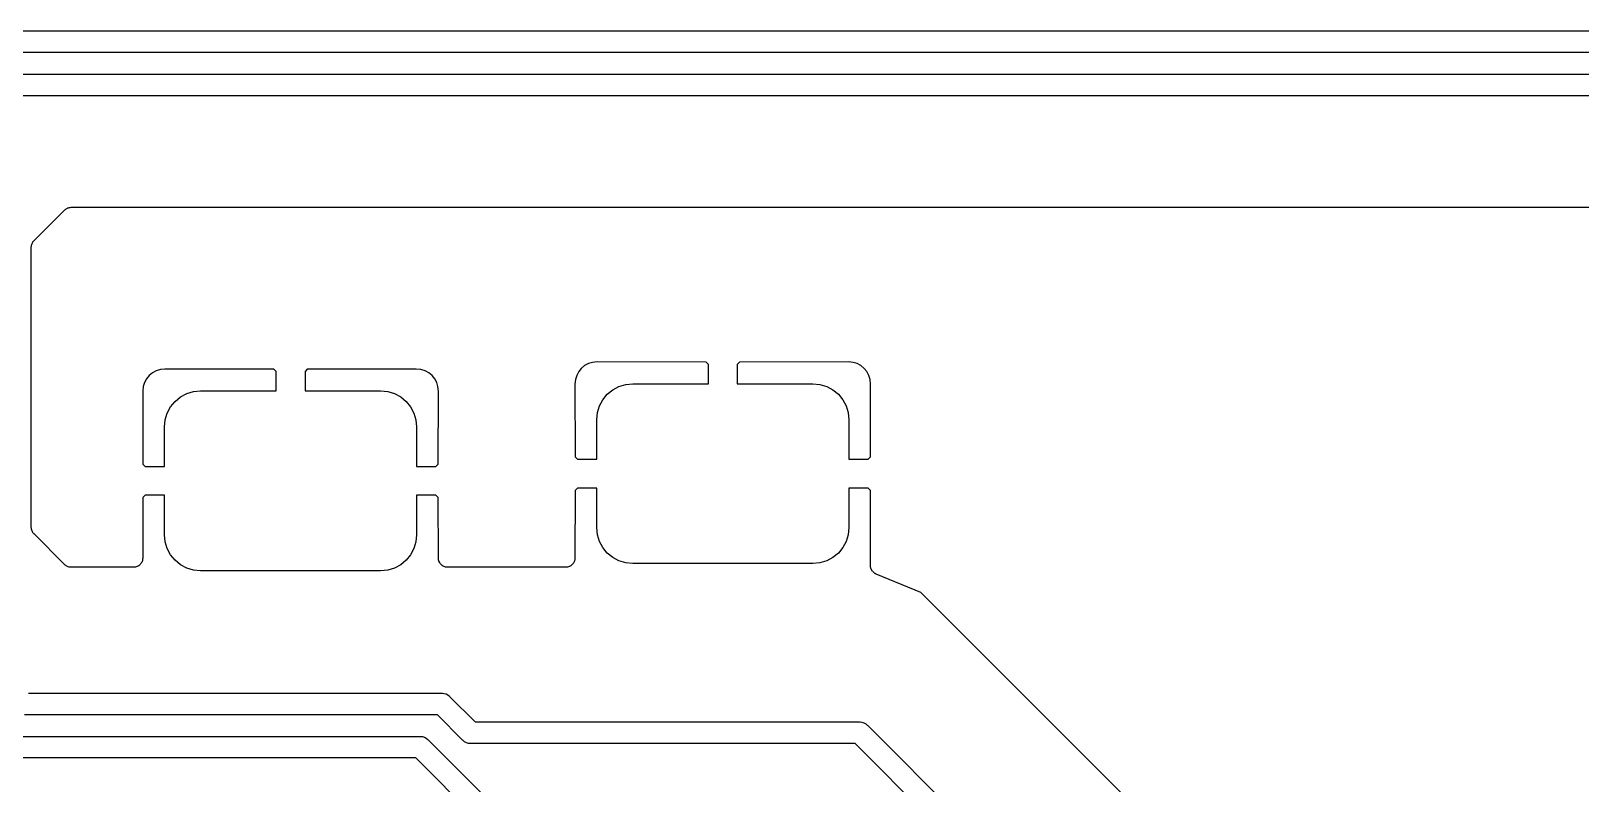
# Model space of a CAD drawing. Extents: x 70 to 232, y -100 to -50.
# Drawn here: x 209.5 to 220.26, y -55.25 to -50.02 of the extents above; entities that cross this region are included whole.
import ezdxf

# ---------------------------------------------------------------- set-up
doc = ezdxf.new("R2010")
doc.units = 0
doc.layers.add('BLACK', color=7, linetype='CONTINUOUS')

msp = doc.modelspace()

# ---------------------------------------------------------------- linework, layer by layer
at = {"layer": 'BLACK', "linetype": 'CONTINUOUS'}
for p, q in [((124.504, -50.025), (221.596, -50.025)), ((221.569, -50.175), (124.531, -50.175)), ((141.704, -50.325), (221.446, -50.325)), ((221.419, -50.475), (141.731, -50.475)), ((209.519, -51.4814), (209.731, -51.2686)), ((209.731, -51.2686), (209.732, -51.2684)), ((209.732, -51.268), (209.737, -51.2643)), ((209.732, -51.2684), (209.732, -51.268)), ((209.732, -51.2684), (209.732, -51.2684)), ((209.732, -51.2684), (209.732, -51.2684)), ((209.737, -51.2643), (209.741, -51.2606)), ((209.741, -51.2605), (209.742, -51.2602)), ((209.741, -51.2606), (209.741, -51.2605)), ((209.742, -51.2602), (209.747, -51.2576)), ((209.747, -51.2576), (209.752, -51.2548)), ((209.752, -51.2547), (209.753, -51.2545)), ((209.752, -51.2548), (209.752, -51.2547)), ((209.753, -51.2545), (209.758, -51.2529)), ((209.758, -51.2529), (209.764, -51.2512)), ((209.764, -51.2512), (209.765, -51.2511)), ((209.764, -51.2512), (209.764, -51.2512)), ((209.765, -51.2511), (209.77, -51.2506)), ((209.77, -51.2506), (209.776, -51.25)), ((209.776, -51.25), (220.735, -51.25)), ((209.5, -51.5254), (209.501, -51.5196)), ((209.5, -51.5261), (209.5, -51.5254)), ((209.5, -51.5263), (209.5, -51.5261)), ((209.5, -51.5261), (209.5, -51.5261)), ((209.5, -51.5261), (209.5, -51.5261)), ((209.5, -53.4737), (209.5, -51.5263)), ((209.501, -51.5131), (209.503, -51.5075)), ((209.501, -51.5134), (209.501, -51.5131)), ((209.501, -51.5138), (209.501, -51.5134)), ((209.501, -51.5196), (209.501, -51.5138)), ((209.503, -51.5075), (209.505, -51.5019)), ((209.505, -51.5013), (209.508, -51.4962)), ((209.505, -51.5016), (209.505, -51.5013)), ((209.505, -51.5019), (209.505, -51.5016)), ((209.508, -51.4962), (209.511, -51.491)), ((209.511, -51.4904), (209.515, -51.4859)), ((209.511, -51.4907), (209.511, -51.4904)), ((209.511, -51.491), (209.511, -51.4907)), ((209.515, -51.4859), (209.519, -51.4814)), ((210.367, -52.3857), (210.341, -52.3997)), ((210.396, -52.3772), (210.367, -52.3857)), ((210.428, -52.374), (210.396, -52.3772)), ((211.184, -52.375), (210.428, -52.374)), ((211.2, -52.3912), (211.184, -52.375)), ((211.2, -52.525), (211.2, -52.3912)), ((211.416, -52.375), (211.4, -52.3912)), ((211.4, -52.3912), (211.4, -52.525)), ((212.172, -52.374), (211.416, -52.375)), ((212.204, -52.3772), (212.172, -52.374)), ((212.233, -52.3857), (212.204, -52.3772)), ((212.259, -52.3997), (212.233, -52.3857)), ((213.3, -52.3913), (213.286, -52.4173)), ((213.318, -52.3684), (213.3, -52.3913)), ((213.341, -52.3497), (213.318, -52.3684)), ((213.367, -52.3357), (213.341, -52.3497)), ((213.396, -52.3272), (213.367, -52.3357)), ((213.428, -52.324), (213.396, -52.3272)), ((214.184, -52.325), (213.428, -52.324)), ((214.2, -52.3412), (214.184, -52.325)), ((214.2, -52.475), (214.2, -52.3412)), ((214.416, -52.325), (214.4, -52.3412)), ((214.4, -52.3412), (214.4, -52.475)), ((215.172, -52.324), (214.416, -52.325)), ((215.204, -52.3272), (215.172, -52.324)), ((215.233, -52.3357), (215.204, -52.3272)), ((215.259, -52.3497), (215.233, -52.3357)), ((215.282, -52.3684), (215.259, -52.3497)), ((215.3, -52.3913), (215.282, -52.3684)), ((215.314, -52.4173), (215.3, -52.3913)), ((210.277, -52.4956), (210.274, -52.5281)), ((210.286, -52.4673), (210.277, -52.4956)), ((210.3, -52.4413), (210.286, -52.4673)), ((210.318, -52.4184), (210.3, -52.4413)), ((210.341, -52.3997), (210.318, -52.4184)), ((212.282, -52.4184), (212.259, -52.3997)), ((212.3, -52.4413), (212.282, -52.4184)), ((212.314, -52.4673), (212.3, -52.4413)), ((212.322, -52.4934), (212.314, -52.4673)), ((212.323, -52.4956), (212.322, -52.4934)), ((212.322, -52.4934), (212.322, -52.4934)), ((212.326, -52.5281), (212.323, -52.4956)), ((213.277, -52.4456), (213.274, -52.4781)), ((213.274, -52.4781), (213.275, -52.9838)), ((213.286, -52.4173), (213.277, -52.4456)), ((213.536, -52.5171), (213.579, -52.494)), ((213.579, -52.494), (213.626, -52.4798)), ((213.626, -52.4798), (213.675, -52.475)), ((213.675, -52.475), (214.2, -52.475)), ((214.4, -52.475), (214.925, -52.475)), ((214.925, -52.475), (214.974, -52.4798)), ((214.974, -52.4798), (215.021, -52.494)), ((215.021, -52.494), (215.064, -52.5171)), ((215.323, -52.4456), (215.314, -52.4173)), ((215.326, -52.4781), (215.323, -52.4456)), ((215.325, -52.9838), (215.326, -52.4781)), ((210.274, -52.5281), (210.275, -53.0338)), ((210.467, -52.6361), (210.498, -52.5982)), ((210.498, -52.5982), (210.536, -52.5671)), ((210.536, -52.5671), (210.579, -52.544)), ((210.579, -52.544), (210.626, -52.5298)), ((210.626, -52.5298), (210.675, -52.525)), ((210.675, -52.525), (211.2, -52.525)), ((211.4, -52.525), (211.925, -52.525)), ((211.925, -52.525), (211.974, -52.5298)), ((211.974, -52.5298), (212.021, -52.544)), ((212.021, -52.544), (212.064, -52.5671)), ((212.064, -52.5671), (212.102, -52.5982)), ((212.102, -52.5982), (212.133, -52.6361)), ((212.325, -53.0338), (212.326, -52.5281)), ((213.444, -52.6293), (213.467, -52.5861)), ((213.467, -52.5861), (213.498, -52.5482)), ((213.498, -52.5482), (213.536, -52.5171)), ((215.064, -52.5171), (215.102, -52.5482)), ((215.102, -52.5482), (215.133, -52.5861)), ((215.133, -52.5861), (215.156, -52.6293)), ((210.43, -52.7262), (210.444, -52.6793)), ((210.444, -52.6793), (210.467, -52.6361)), ((212.133, -52.6361), (212.156, -52.6793)), ((212.156, -52.6793), (212.17, -52.7262)), ((213.425, -52.725), (213.43, -52.6762)), ((213.43, -52.6762), (213.444, -52.6293)), ((215.156, -52.6293), (215.17, -52.6762)), ((215.17, -52.6762), (215.175, -52.725)), ((210.425, -52.775), (210.43, -52.7262)), ((210.425, -53.05), (210.425, -52.775)), ((212.17, -52.7262), (212.175, -52.775)), ((212.175, -52.775), (212.175, -53.05)), ((213.425, -53), (213.425, -52.725)), ((215.175, -52.725), (215.175, -53)), ((210.275, -53.0338), (210.291, -53.05)), ((212.309, -53.05), (212.325, -53.0338)), ((213.275, -52.9838), (213.291, -53)), ((213.291, -53), (213.425, -53)), ((215.175, -53), (215.309, -53)), ((215.309, -53), (215.325, -52.9838)), ((210.291, -53.05), (210.425, -53.05)), ((212.175, -53.05), (212.309, -53.05)), ((210.291, -53.25), (210.275, -53.2662)), ((210.425, -53.25), (210.291, -53.25)), ((210.425, -53.525), (210.425, -53.25)), ((212.309, -53.25), (212.175, -53.25)), ((212.175, -53.25), (212.175, -53.525)), ((212.325, -53.2662), (212.309, -53.25)), ((213.275, -53.2162), (213.274, -53.6866)), ((213.291, -53.2), (213.275, -53.2162)), ((213.425, -53.2), (213.291, -53.2)), ((213.425, -53.475), (213.425, -53.2)), ((215.309, -53.2), (215.175, -53.2)), ((215.175, -53.2), (215.175, -53.475)), ((215.325, -53.2162), (215.309, -53.2)), ((215.326, -53.7219), (215.325, -53.2162)), ((210.275, -53.2662), (210.274, -53.6866)), ((212.326, -53.6866), (212.325, -53.2662)), ((209.501, -53.4795), (209.5, -53.4737)), ((209.501, -53.4854), (209.501, -53.4795)), ((209.501, -53.4857), (209.501, -53.4854)), ((209.501, -53.486), (209.501, -53.4857)), ((209.503, -53.4917), (209.501, -53.486)), ((209.505, -53.4973), (209.503, -53.4917)), ((209.505, -53.4976), (209.505, -53.4973)), ((209.505, -53.4979), (209.505, -53.4976)), ((209.508, -53.5031), (209.505, -53.4979)), ((209.51, -53.5083), (209.508, -53.5031)), ((209.51, -53.5085), (209.51, -53.5083)), ((209.511, -53.5088), (209.51, -53.5085)), ((209.514, -53.5134), (209.511, -53.5088)), ((209.518, -53.518), (209.514, -53.5134)), ((209.518, -53.5184), (209.518, -53.518)), ((209.518, -53.5185), (209.518, -53.5184)), ((209.518, -53.5184), (209.518, -53.5184)), ((209.519, -53.5186), (209.518, -53.5185)), ((209.731, -53.7314), (209.519, -53.5186)), ((210.43, -53.5738), (210.425, -53.525)), ((210.444, -53.6207), (210.43, -53.5738)), ((212.17, -53.5738), (212.156, -53.6207)), ((212.175, -53.525), (212.17, -53.5738)), ((213.43, -53.5238), (213.425, -53.475)), ((213.444, -53.5707), (213.43, -53.5238)), ((213.467, -53.6139), (213.444, -53.5707)), ((215.156, -53.5707), (215.133, -53.6139)), ((215.17, -53.5238), (215.156, -53.5707)), ((215.175, -53.475), (215.17, -53.5238)), ((210.274, -53.6866), (210.274, -53.6869)), ((210.274, -53.6869), (210.274, -53.6869)), ((210.274, -53.6869), (210.274, -53.687)), ((210.274, -53.687), (210.274, -53.6875)), ((210.467, -53.6639), (210.444, -53.6207)), ((210.498, -53.7018), (210.467, -53.6639)), ((212.133, -53.6639), (212.102, -53.7018)), ((212.156, -53.6207), (212.133, -53.6639)), ((212.326, -53.6926), (212.326, -53.6866)), ((213.274, -53.6866), (213.274, -53.6869)), ((213.274, -53.6869), (213.274, -53.6869)), ((213.274, -53.6869), (213.274, -53.687)), ((213.274, -53.687), (213.274, -53.6875)), ((213.498, -53.6518), (213.467, -53.6139)), ((213.536, -53.6829), (213.498, -53.6518)), ((213.579, -53.706), (213.536, -53.6829)), ((215.064, -53.6829), (215.021, -53.706)), ((215.102, -53.6518), (215.064, -53.6829)), ((215.133, -53.6139), (215.102, -53.6518)), ((209.736, -53.7351), (209.731, -53.7314)), ((209.74, -53.7389), (209.736, -53.7351)), ((209.741, -53.7391), (209.74, -53.7389)), ((209.741, -53.7393), (209.741, -53.7391)), ((209.746, -53.7421), (209.741, -53.7393)), ((209.751, -53.7449), (209.746, -53.7421)), ((209.752, -53.745), (209.751, -53.7449)), ((209.752, -53.7451), (209.752, -53.745)), ((209.757, -53.7468), (209.752, -53.7451)), ((209.763, -53.7486), (209.757, -53.7468)), ((209.764, -53.7487), (209.763, -53.7486)), ((209.763, -53.7486), (209.763, -53.7486)), ((209.77, -53.7493), (209.764, -53.7487)), ((209.775, -53.75), (209.77, -53.7493)), ((209.776, -53.75), (209.775, -53.75)), ((210.211, -53.75), (209.776, -53.75)), ((209.776, -53.75), (209.776, -53.75)), ((209.776, -53.75), (209.776, -53.75)), ((209.776, -53.75), (209.776, -53.75)), ((210.217, -53.7494), (210.211, -53.75)), ((210.222, -53.7489), (210.217, -53.7494)), ((210.223, -53.7488), (210.222, -53.7489)), ((210.229, -53.7471), (210.223, -53.7488)), ((210.223, -53.7488), (210.223, -53.7488)), ((210.234, -53.7454), (210.229, -53.7471)), ((210.235, -53.7453), (210.234, -53.7454)), ((210.24, -53.7424), (210.235, -53.7452)), ((210.235, -53.7452), (210.235, -53.7453)), ((210.245, -53.7397), (210.24, -53.7424)), ((210.246, -53.7395), (210.245, -53.7397)), ((210.25, -53.7357), (210.246, -53.7394)), ((210.246, -53.7394), (210.246, -53.7395)), ((210.255, -53.732), (210.25, -53.7357)), ((210.259, -53.727), (210.255, -53.7316)), ((210.255, -53.7316), (210.255, -53.7317)), ((210.255, -53.7317), (210.255, -53.732)), ((210.263, -53.7225), (210.259, -53.727)), ((210.266, -53.7168), (210.263, -53.722)), ((210.263, -53.722), (210.263, -53.7222)), ((210.263, -53.7222), (210.263, -53.7225)), ((210.269, -53.7116), (210.266, -53.7168)), ((210.271, -53.7055), (210.269, -53.7111)), ((210.269, -53.7111), (210.269, -53.7114)), ((210.269, -53.7114), (210.269, -53.7116)), ((210.273, -53.6998), (210.271, -53.7055)), ((210.274, -53.6875), (210.273, -53.6934)), ((210.273, -53.6934), (210.273, -53.6993)), ((210.273, -53.6993), (210.273, -53.6995)), ((210.273, -53.6995), (210.273, -53.6998)), ((210.536, -53.7329), (210.498, -53.7018)), ((210.579, -53.756), (210.536, -53.7329)), ((210.626, -53.7702), (210.579, -53.756)), ((210.675, -53.775), (210.626, -53.7702)), ((211.925, -53.775), (210.675, -53.775)), ((211.974, -53.7702), (211.925, -53.775)), ((212.021, -53.756), (211.974, -53.7702)), ((212.064, -53.7329), (212.021, -53.756)), ((212.102, -53.7018), (212.064, -53.7329)), ((212.327, -53.6984), (212.326, -53.6926)), ((212.327, -53.6987), (212.327, -53.6984)), ((212.327, -53.699), (212.327, -53.6987)), ((212.329, -53.7046), (212.327, -53.699)), ((212.33, -53.7103), (212.329, -53.7046)), ((212.331, -53.7105), (212.33, -53.7103)), ((212.331, -53.7108), (212.331, -53.7105)), ((212.333, -53.716), (212.331, -53.7108)), ((212.336, -53.7213), (212.333, -53.716)), ((212.336, -53.7215), (212.336, -53.7213)), ((212.337, -53.7217), (212.336, -53.7215)), ((212.34, -53.7263), (212.337, -53.7217)), ((212.344, -53.7309), (212.34, -53.7263)), ((212.344, -53.7311), (212.344, -53.7309)), ((212.344, -53.7313), (212.344, -53.7311)), ((212.349, -53.7351), (212.344, -53.7313)), ((212.353, -53.7389), (212.349, -53.7351)), ((212.354, -53.739), (212.353, -53.7389)), ((212.354, -53.7392), (212.354, -53.739)), ((212.359, -53.742), (212.354, -53.7392)), ((212.364, -53.7449), (212.359, -53.742)), ((212.365, -53.7449), (212.364, -53.7449)), ((212.365, -53.7451), (212.365, -53.7449)), ((212.371, -53.7468), (212.365, -53.7451)), ((212.376, -53.7486), (212.371, -53.7468)), ((212.377, -53.7487), (212.376, -53.7486)), ((212.376, -53.7486), (212.376, -53.7486)), ((212.383, -53.7493), (212.377, -53.7487)), ((212.388, -53.75), (212.383, -53.7493)), ((212.389, -53.75), (212.388, -53.75)), ((213.211, -53.75), (212.389, -53.75)), ((212.389, -53.75), (212.389, -53.75)), ((212.389, -53.75), (212.389, -53.75)), ((212.389, -53.75), (212.389, -53.75)), ((213.216, -53.7494), (213.211, -53.75)), ((213.222, -53.7489), (213.216, -53.7494)), ((213.223, -53.7488), (213.222, -53.7489)), ((213.229, -53.7471), (213.223, -53.7488)), ((213.223, -53.7488), (213.223, -53.7488)), ((213.234, -53.7454), (213.229, -53.7471)), ((213.235, -53.7452), (213.234, -53.7453)), ((213.234, -53.7453), (213.234, -53.7454)), ((213.24, -53.7424), (213.235, -53.7452)), ((213.245, -53.7397), (213.24, -53.7424)), ((213.246, -53.7394), (213.245, -53.7395)), ((213.245, -53.7395), (213.245, -53.7397)), ((213.25, -53.7357), (213.246, -53.7394)), ((213.255, -53.732), (213.25, -53.7357)), ((213.259, -53.727), (213.255, -53.7316)), ((213.255, -53.7316), (213.255, -53.7317)), ((213.255, -53.7317), (213.255, -53.732)), ((213.263, -53.7225), (213.259, -53.727)), ((213.266, -53.7168), (213.263, -53.722)), ((213.263, -53.722), (213.263, -53.7222)), ((213.263, -53.7222), (213.263, -53.7225)), ((213.269, -53.7116), (213.266, -53.7168)), ((213.271, -53.7055), (213.269, -53.7111)), ((213.269, -53.7111), (213.269, -53.7114)), ((213.269, -53.7114), (213.269, -53.7116)), ((213.273, -53.6998), (213.271, -53.7055)), ((213.274, -53.6875), (213.273, -53.6934)), ((213.273, -53.6934), (213.273, -53.6993)), ((213.273, -53.6993), (213.273, -53.6995)), ((213.273, -53.6995), (213.273, -53.6998)), ((213.626, -53.7202), (213.579, -53.706)), ((213.675, -53.725), (213.626, -53.7202)), ((214.925, -53.725), (213.675, -53.725)), ((214.974, -53.7202), (214.925, -53.725)), ((215.021, -53.706), (214.974, -53.7202)), ((215.325, -53.7323), (215.326, -53.7219)), ((215.325, -53.7351), (215.325, -53.7323)), ((215.325, -53.738), (215.325, -53.7351)), ((215.325, -53.7413), (215.325, -53.738)), ((215.325, -53.7447), (215.325, -53.7413)), ((215.326, -53.7475), (215.325, -53.7447)), ((215.326, -53.7503), (215.326, -53.7475)), ((215.327, -53.7535), (215.326, -53.7503)), ((215.327, -53.7568), (215.327, -53.7535)), ((215.328, -53.7595), (215.327, -53.7568)), ((215.329, -53.7622), (215.328, -53.7595)), ((215.331, -53.7652), (215.329, -53.7622)), ((215.332, -53.7683), (215.331, -53.7652)), ((215.334, -53.7707), (215.332, -53.7683)), ((215.335, -53.7732), (215.334, -53.7707)), ((215.337, -53.7758), (215.335, -53.7732)), ((215.339, -53.7786), (215.337, -53.7758)), ((215.341, -53.7806), (215.339, -53.7786)), ((215.343, -53.7829), (215.341, -53.7806)), ((215.345, -53.785), (215.343, -53.7829)), ((215.348, -53.7874), (215.345, -53.785)), ((215.35, -53.789), (215.348, -53.7874)), ((215.352, -53.7908), (215.35, -53.789)), ((215.355, -53.7925), (215.352, -53.7908)), ((215.358, -53.7944), (215.355, -53.7925)), ((215.361, -53.7955), (215.358, -53.7944)), ((215.363, -53.7968), (215.361, -53.7955)), ((215.364, -53.7972), (215.363, -53.7968)), ((215.674, -53.9256), (215.364, -53.7972)), ((215.677, -53.927), (215.674, -53.9256)), ((215.679, -53.929), (215.677, -53.927)), ((219.821, -58.071), (215.679, -53.929)), ((209.481, -54.625), (212.346, -54.625)), ((212.346, -54.625), (212.35, -54.6246)), ((212.35, -54.6246), (212.354, -54.625)), ((212.354, -54.625), (212.354, -54.625)), ((212.354, -54.625), (212.365, -54.6261)), ((212.365, -54.6261), (212.379, -54.6304)), ((212.379, -54.6304), (212.392, -54.6373)), ((212.392, -54.6373), (212.403, -54.6467)), ((212.403, -54.6467), (212.406, -54.6496)), ((212.406, -54.6496), (212.581, -54.825)), ((212.319, -54.775), (209.454, -54.775)), ((212.494, -54.9504), (212.319, -54.775)), ((212.581, -54.825), (215.246, -54.825)), ((215.246, -54.825), (215.25, -54.8246)), ((215.25, -54.8246), (215.254, -54.825)), ((215.254, -54.825), (215.254, -54.825)), ((215.254, -54.825), (215.265, -54.8261)), ((215.265, -54.8261), (215.279, -54.8304)), ((215.279, -54.8304), (215.292, -54.8373)), ((215.292, -54.8373), (215.303, -54.8467)), ((215.303, -54.8467), (215.306, -54.8496)), ((215.306, -54.8496), (219.701, -59.2454)), ((209.357, -54.925), (212.196, -54.925)), ((212.196, -54.925), (212.2, -54.9246)), ((212.2, -54.9246), (212.204, -54.925)), ((212.204, -54.925), (212.204, -54.925)), ((212.204, -54.925), (212.215, -54.9261)), ((212.215, -54.9261), (212.229, -54.9304)), ((212.229, -54.9304), (212.242, -54.9373)), ((212.242, -54.9373), (212.253, -54.9467)), ((212.253, -54.9467), (212.256, -54.9496)), ((212.256, -54.9496), (212.8, -55.4944)), ((212.497, -54.9533), (212.494, -54.9504)), ((212.5, -54.9556), (212.497, -54.9533)), ((212.508, -54.9627), (212.5, -54.9556)), ((212.521, -54.9696), (212.508, -54.9627)), ((212.535, -54.9739), (212.521, -54.9696)), ((212.55, -54.9754), (212.535, -54.9739)), ((212.554, -54.975), (212.55, -54.9754)), ((215.219, -54.975), (212.554, -54.975)), ((219.595, -59.3515), (215.219, -54.975)), ((212.169, -55.075), (209.329, -55.075)), ((212.675, -55.5811), (212.169, -55.075))]:
    msp.add_line(p, q, dxfattribs=at)

doc.saveas('drawing.dxf')
